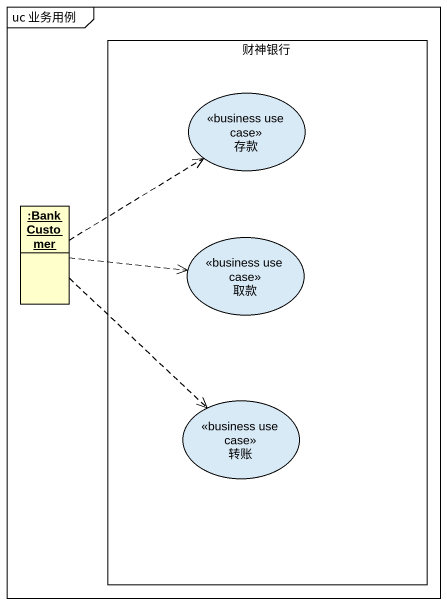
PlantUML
@startuml
mainframe uc 业务用例
allowmixing
hide circle
hide empty members
rectangle 财神银行 {
  usecase 存款 <<business use case>>
  usecase 取款 <<business use case>>
  usecase 转账 <<business use case>>
}
object ":BankCustomer" as BankCustomer
BankCustomer .up.> 存款
BankCustomer .right.> 取款
BankCustomer ..> 转账
@enduml
